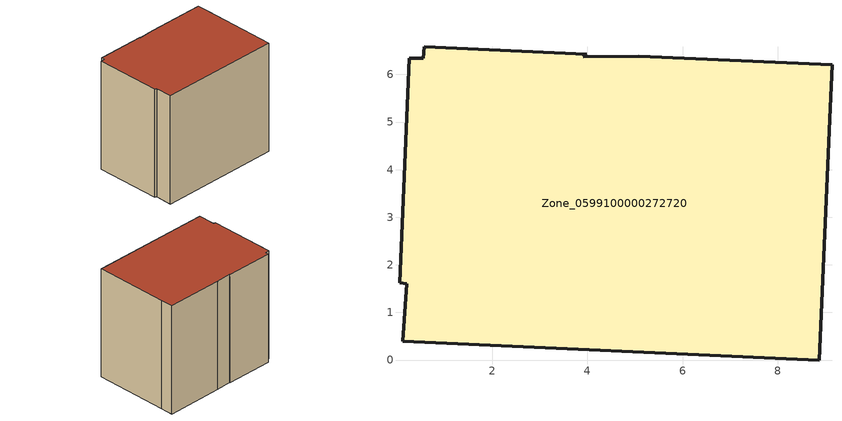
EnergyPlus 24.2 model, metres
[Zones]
Zone_0599100000272720
 floor ground (C_G): 8.87,0 0.12,0.39 0.21,1.61 0.05,1.62 0.26,6.34 0.55,6.34 0.57,6.58 3.98,6.43 3.92,6.37 5.08,6.38 9.14,6.2 9.1,5.3 z1.06
 wall outside (C_F): 0.21,1.61 0.12,0.39 8.87,0 9.1,5.3 9.14,6.2 5.08,6.38 3.92,6.37 3.98,6.43 0.57,6.58 0.55,6.34 0.26,6.34 0.05,1.62 0.21,1.61 z1.06:9.01
 roof outside (C_R): 5.08,6.38 3.92,6.37 3.98,6.43 0.57,6.58 0.55,6.34 0.26,6.34 0.05,1.62 0.21,1.61 0.12,0.39 8.87,0 9.1,5.3 9.14,6.2 z9.01
[BUILDING]
Pand.0599100000272720: North Axis=0; Terrain=City; Loads Convergence Tolerance Value=0.04; Temperature Convergence Tolerance Value=0.4; Solar Distribution=FullExterior; Maximum Number of Warmup Days=25; Minimum Number of Warmup Days=1
[Site:Location]
Rotterdam.The.Hague.AP_ZH_NLD Design_Conditions: Latitude=51.96; Longitude=4.45; Time Zone=1; Elevation=-4.5
[SITE:GROUNDTEMPERATURE:BUILDINGSURFACE]
18, 18, 18, 18, 18, 18, 18, 18, 18, 18, 18, 18
[MATERIAL] Thermal Absorptance=0.9; Solar Absorptance=0.7; Visible Absorptance=0.7
Name | Roughness | Thickness | Conductivity | Density | Specific Heat
G.TC.1965-1974 | MediumSmooth | 0.15 | 0.882353 | 540 | 1210
F.TC.1965-1974 | Rough | 0.3 | 0.697674 | 1920 | 840
R.TC.1965-1974 | MediumRough | 0.2 | 0.232558 | 1500 | 1000
[CONSTRUCTION]
C_G: G.TC.1965-1974
C_F: F.TC.1965-1974
C_R: R.TC.1965-1974
[ZONE]
Zone_0599100000272720: Type=1; Multiplier=1; Ceiling Height=Autocalculate; Volume=Autocalculate; Floor Area=autocalculate; Part of Total Floor Area=Yes
[ZONEINFILTRATION:DESIGNFLOWRATE]
Infil_Zone_0599100000272720: Zone or ZoneList or Space or SpaceList=Zone_0599100000272720; Schedule=AlwaysOn; Design Flow Rate Calculation Method=Flow/Area; Flow Rate per Floor Area=0.003; Constant Term Coefficient=1; Temperature Term Coefficient=0; Velocity Term Coefficient=0; Velocity Squared Term Coefficient=0
[HVACTEMPLATE:ZONE:IDEALLOADSAIRSYSTEM]
Zone_0599100000272720: Maximum Heating Supply Air Temperature=50; Minimum Cooling Supply Air Temperature=13; Maximum Heating Supply Air Humidity Ratio=0.0156; Minimum Cooling Supply Air Humidity Ratio=0.0077; Heating Limit=NoLimit; Cooling Limit=NoLimit; Dehumidification Control Type=ConstantSensibleHeatRatio; Cooling Sensible Heat Ratio=0.7; Dehumidification Setpoint=60; Humidification Control Type=None; Humidification Setpoint=30; Outdoor Air Method=None; Outdoor Air Flow Rate per Person=0.00944; Outdoor Air Flow Rate per Zone Floor Area=0; Outdoor Air Flow Rate per Zone=0; Demand Controlled Ventilation Type=None; Outdoor Air Economizer Type=NoEconomizer; Heat Recovery Type=None; Sensible Heat Recovery Effectiveness=0.7; Latent Heat Recovery Effectiveness=0.65
[ZONECONTROL:THERMOSTAT]
ThermostatControl_Zone_0599100000272720: Zone or ZoneList=Zone_0599100000272720; Control Type Schedule=DualSetpointControlType; Control 1=Thermostat_Zone_0599100000272720; Temperature Difference Between Cutout And Setpoint=0
[THERMOSTATSETPOINT:DUALSETPOINT]
Thermostat_Zone_0599100000272720: Heating Setpoint Temperature Schedule=HeatingSetpoint_Zone_0599100000272720; Cooling Setpoint Temperature Schedule=CoolingSetpoint_Zone_0599100000272720
[SCHEDULE:COMPACT]
HeatingSetpoint_Zone_0599100000272720: Through: 12/31, For: AllDays, Until: 24:00, 21
CoolingSetpoint_Zone_0599100000272720: Through: 12/31, For: AllDays, Until: 24:00, 24
DualSetpointControlType: Through: 12/31, For: AllDays, Until: 24:00, 4
AlwaysOn: Through: 12/31, For: AllDays, Until: 24:00, 1
